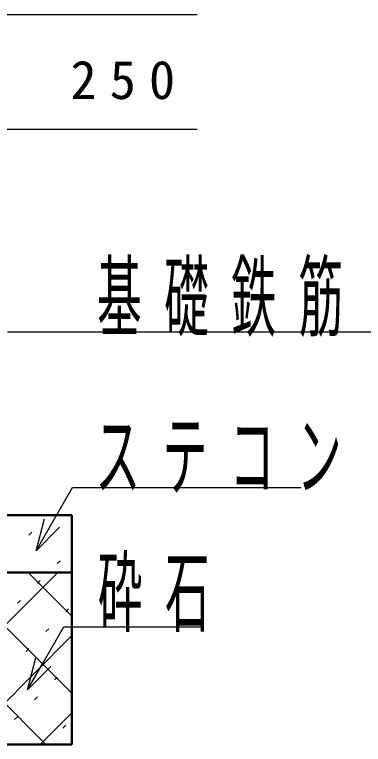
# Model space of a CAD drawing. Units: millimetres, scale not verified. Extents: x -11550 to 0, y -44550 to 8010.
# Drawn here: x -1151 to -847, y -6467 to -5831 of the extents above; entities that cross this region are included whole.
import ezdxf

# ---------------------------------------------------------------- set-up
doc = ezdxf.new("R2010")
doc.units = ezdxf.units.MM
doc.header["$LTSCALE"] = 30
doc.layers.add('layer1', color=4, linetype='Continuous', lineweight=25)
doc.styles.add('ＭＳ ゴシック', font='')
doc.styles.get('ＭＳ ゴシック').set_extended_font_data('MS Gothic')

msp = doc.modelspace()

# ---------------------------------------------------------------- linework, layer by layer
at = {"layer": 'layer1'}
for p, q in [((-1636.29, -5830.82), (-992.27, -5830.82)), ((-1386.29, -5930.82), (-992.27, -5930.82)), ((-1157.41, -6107.44), (-1071.72, -6107.44)), ((-1071.72, -6107.44), (-638.22, -6107.44)), ((-1118.61, -6274.24), (-1100.73, -6243.27)), ((-1100.73, -6243.27), (-1071.72, -6243.27)), ((-1071.72, -6243.27), (-901.48, -6243.27)), ((-1132.61, -6298.49), (-1125.11, -6270.49)), ((-1132.61, -6298.49), (-1118.61, -6274.24)), ((-1112.11, -6277.99), (-1132.61, -6298.49)), ((-1124.06, -6467.37), (-1274.06, -6317.37)), ((-1263.57, -6467.37), (-1113.57, -6317.37)), ((-1101.29, -6422.79), (-1206.71, -6317.37)), ((-1101.29, -6355.44), (-1139.36, -6317.37)), ((-1126.15, -6395.67), (-1108.27, -6364.69)), ((-1108.27, -6364.69), (-1071.72, -6364.69)), ((-1071.72, -6364.69), (-988.18, -6364.69)), ((-1196.22, -6467.37), (-1101.29, -6372.44)), ((-1140.15, -6419.91), (-1132.65, -6391.91)), ((-1140.15, -6419.91), (-1126.15, -6395.67)), ((-1119.66, -6399.42), (-1140.15, -6419.91)), ((-1128.87, -6467.37), (-1101.29, -6439.79))]:
    msp.add_line(p, q, dxfattribs=at)
at = {"layer": 'layer1', "color": 5, "lineweight": 50}
for p, q in [((-1701.29, -6267.37), (-1101.29, -6267.37)), ((-1101.29, -6267.37), (-1701.29, -6267.37)), ((-1101.29, -6267.37), (-1101.29, -6467.37)), ((-1101.29, -6467.37), (-1101.29, -6267.37)), ((-1701.29, -6317.37), (-1101.29, -6317.37)), ((-1701.29, -6467.37), (-1101.29, -6467.37))]:
    msp.add_line(p, q, dxfattribs=at)
at = {"layer": 'layer1', "color": 2}
for p, q in [((-1121.5, -6267.53), (-1121.35, -6267.37)), ((-1138.83, -6284.85), (-1136.35, -6282.38)), ((-1114.08, -6309.6), (-1111.6, -6307.12)), ((-1131.4, -6326.92), (-1128.93, -6324.45)), ((-1148.73, -6344.25), (-1146.25, -6341.77)), ((-1106.65, -6351.67), (-1104.18, -6349.2)), ((-1123.98, -6369), (-1121.5, -6366.52)), ((-1141.3, -6386.32), (-1138.83, -6383.85)), ((-1116.55, -6411.07), (-1114.08, -6408.59)), ((-1133.88, -6428.39), (-1131.4, -6425.92)), ((-1151.2, -6445.72), (-1148.73, -6443.24)), ((-1109.13, -6453.14), (-1106.65, -6450.67))]:
    msp.add_line(p, q, dxfattribs=at)

# ---------------------------------------------------------------- texts
at = {"layer": 'layer1', "color": 3, "insert": (-1051.29, -5887.97), "char_height": 33.5, "attachment_point": 5, "style": 'ＭＳ ゴシック'}
msp.add_mtext('\\T1.5;250', dxfattribs=at)
at = {"layer": 'layer1', "color": 2, "char_height": 57.18, "attachment_point": 7, "style": 'ＭＳ ゴシック'}
for s, insert in [('\\T1.5;\\W0.5;基礎鉄筋コンクリート', (-1079.46, -6111.98)), ('\\T1.5;\\W0.5;ステコン', (-1080.82, -6247.8)), ('\\T1.5;\\W0.5;砕石', (-1078.78, -6369.19))]:
    msp.add_mtext(s, dxfattribs=dict(at, insert=insert))

doc.saveas('drawing.dxf')
